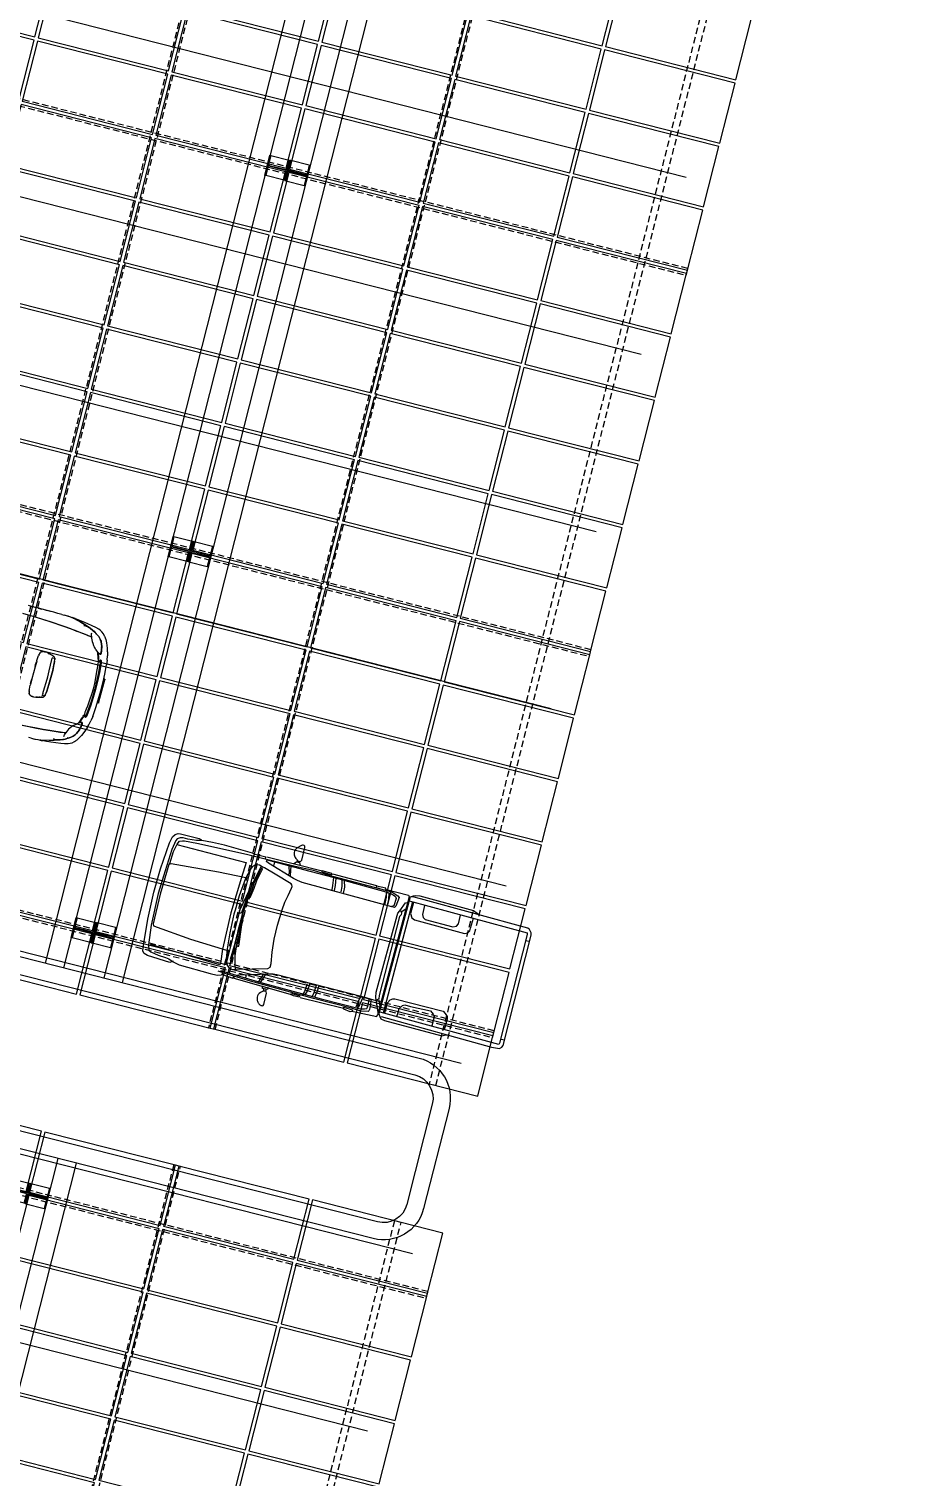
# Model space of a CAD drawing. Header units: inches. Extents: x 6322 to 85903, y -36042 to 7673.
# Drawn here: x 76336 to 76846, y 316 to 1155 of the extents above; entities that cross this region are included whole.
import ezdxf

# ---------------------------------------------------------------- set-up
doc = ezdxf.new("R2010")
doc.units = ezdxf.units.IN
doc.header["$LTSCALE"] = 10
doc.linetypes.add('Amconstr', pattern=[9999, 9999, 0])
doc.linetypes.add('HIDDEN2', pattern=[0.1875, 0.125, -0.0625])
for name, color, linetype in [('ADSK_ASSOC_ENTITY_BACKUPS', 7, 'Continuous'), ('afaq', 6, 'Continuous'), ('CAR1', 250, 'Continuous'), ('PARK LINE', 2, 'Continuous'), ('SHADE COL', 7, 'Continuous'), ('SHADE I SEC BEAM', 11, 'HIDDEN2'), ('SOLAR PANEL', 10, 'Continuous'), ('WALL', 4, 'Continuous')]:
    doc.layers.add(name, color=color, linetype=linetype)

# ---------------------------------------------------------------- blocks, each defined once
blk = doc.blocks.new('*U63')
at = {"layer": 'PARK LINE', "linetype": 'Amconstr', "lineweight": 25}
blk.add_line((218.07, -55.4), (-218.07, 55.4), dxfattribs=at)
blk = doc.blocks.new('*U64')
at = {"layer": 'PARK LINE', "color": 0, "linetype": 'ByBlock', "lineweight": -2}
for p in [(-156.59, -616.42), (-182.69, -719.16), (-208.79, -821.89), (-234.89, -924.63)]:
    blk.add_blockref('*U63', p, dxfattribs=at)
blk = doc.blocks.new('A$C66fa2cac')
at = {"layer": 'SHADE COL', "color": 1, "linetype": 'Amconstr', "lineweight": 25}
for p, q in [((-5.5, 6), (5.5, 6)), ((-0.25, 0.25), (0.25, -0.25)), ((0.25, 0.25), (-0.25, -0.25)), ((5.5, -6), (-5.5, -6))]:
    blk.add_line(p, q, dxfattribs=at)
at = {"layer": 'SHADE COL', "linetype": 'Amconstr', "lineweight": 25}
blk.add_lwpolyline([(-6, -6), (-6, 6), (-5.5, 6), (-5.5, 0.75, 0.414214), (-5, 0.25), (5, 0.25, 0.414214), (5.5, 0.75), (5.5, 6), (6, 6), (6, -6), (5.5, -6), (5.5, -0.75, 0.414214), (5, -0.25), (-5, -0.25, 0.414214), (-5.5, -0.75), (-5.5, -6), (-6, -6)], format="xyb", dxfattribs=at)
blk = doc.blocks.new('A$Cea46d825')
at = {"layer": 'SHADE COL', "linetype": 'Amconstr', "lineweight": 25, "rotation": 90.0000000005737}
blk.add_blockref('A$C66fa2cac', (-6, 18), dxfattribs=at)
at = {"layer": 'SHADE COL', "linetype": 'Amconstr', "lineweight": 25, "xscale": -1, "rotation": 89.99999999931063}
blk.add_blockref('A$C66fa2cac', (-6, 6), dxfattribs=at)
blk = doc.blocks.new('*U65')
at = {"layer": 'SHADE COL', "linetype": 'Amconstr', "lineweight": 25, "rotation": 255.7461911174031}
blk.add_blockref('A$Cea46d825', (-13.11, -2.86), dxfattribs=at)
blk = doc.blocks.new('*U66')
at = {"layer": 'SHADE COL', "color": 0, "linetype": 'ByBlock', "lineweight": -2}
blk.add_blockref('*U65', (-224.55, -883.92), dxfattribs=at)
blk = doc.blocks.new('*U164')
at = {"layer": 'SOLAR PANEL'}
blk.add_lwpolyline([(-39, 18), (-39, -18), (39, -18), (39, 18)], close=True, dxfattribs=at)
blk = doc.blocks.new('*U163')
at = {"layer": 'SOLAR PANEL', "color": 0, "linetype": 'ByBlock', "lineweight": -2}
for p in [(160, 950), (240, 950), (320, 950), (400, 950), (240, 912), (320, 912), (400, 912), (240, 874), (320, 874), (400, 874), (240, 836), (320, 836), (400, 836), (240, 798), (320, 798), (400, 798), (240, 760)]:
    blk.add_blockref('*U164', p, dxfattribs=at)
blk = doc.blocks.new('*U61')
at = {"layer": 'SOLAR PANEL', "xscale": -1, "rotation": 165.7461911174656}
blk.add_blockref('*U163', (-184.49, 86.07), dxfattribs=at)
blk = doc.blocks.new('*U62')
at = {"layer": 'ADSK_ASSOC_ENTITY_BACKUPS', "linetype": 'Amconstr', "lineweight": 25}
blk.add_blockref('*U61', (0, 0), dxfattribs=at)
at = {"layer": 'SOLAR PANEL', "color": 0, "linetype": 'ByBlock', "lineweight": -2}
blk.add_blockref('*U61', (0, 0), dxfattribs=at)
blk = doc.blocks.new('*U114')
at = {"layer": 'SHADE I SEC BEAM', "ltscale": 3}
blk.add_lwpolyline([(-232.13, 56.91), (-231.15, 60.78), (232.13, -56.91), (231.15, -60.78)], close=True, dxfattribs=at)
blk = doc.blocks.new('*U115')
at = {"layer": 'SHADE I SEC BEAM', "color": 0, "linetype": 'ByBlock', "lineweight": -2}
for p in [(-168.41, -662.94), (-224.55, -883.92)]:
    blk.add_blockref('*U114', p, dxfattribs=at)
blk = doc.blocks.new('*U116')
at = {"layer": 'PARK LINE', "linetype": 'Amconstr', "lineweight": 25}
blk.add_line((218.07, -55.4), (-218.07, 55.4), dxfattribs=at)
blk = doc.blocks.new('*U73')
at = {"layer": 'PARK LINE', "color": 0, "linetype": 'ByBlock', "lineweight": -2}
for p in [(0, 0), (-26.1, -102.74), (-52.2, -205.47), (-78.3, -308.21), (-104.4, -410.95), (-130.5, -513.68), (-156.59, -616.42)]:
    blk.add_blockref('*U116', p, dxfattribs=at)
blk = doc.blocks.new('*U119')
at = {"layer": 'SHADE COL', "linetype": 'Amconstr', "lineweight": 25, "rotation": 255.7461911174031}
blk.add_blockref('A$Cea46d825', (-13.11, -2.86), dxfattribs=at)
blk = doc.blocks.new('*U118')
at = {"layer": 'SHADE COL', "color": 0, "linetype": 'ByBlock', "lineweight": -2}
for p in [(0, 0), (-56.14, -220.98), (-112.28, -441.96)]:
    blk.add_blockref('*U119', p, dxfattribs=at)
blk = doc.blocks.new('*U167')
at = {"layer": 'SOLAR PANEL'}
blk.add_lwpolyline([(-39, 18), (-39, -18), (39, -18), (39, 18)], close=True, dxfattribs=at)
blk = doc.blocks.new('*U170')
at = {"layer": 'SOLAR PANEL', "color": 0, "linetype": 'ByBlock', "lineweight": -2}
for p in [(320, 608), (400, 608), (160, 570), (240, 570), (320, 570), (400, 570), (0, 532), (80, 532), (160, 532), (240, 532), (320, 532), (400, 532), (0, 494), (80, 494), (160, 494), (240, 494), (320, 494), (400, 494), (80, 456), (160, 456), (240, 456), (320, 456), (400, 456), (80, 418), (160, 418), (240, 418), (320, 418), (400, 418), (80, 380), (160, 380), (240, 380), (320, 380), (400, 380), (80, 342), (160, 342), (240, 342), (320, 342), (400, 342), (80, 304), (160, 304), (240, 304), (320, 304), (400, 304), (80, 266), (160, 266), (240, 266), (320, 266), (400, 266), (80, 228), (160, 228), (240, 228), (320, 228), (400, 228), (80, 190), (160, 190), (240, 190), (320, 190), (400, 190), (160, 152), (240, 152), (320, 152), (400, 152), (160, 114), (240, 114), (320, 114), (400, 114), (160, 76), (240, 76), (320, 76), (400, 76), (160, 38), (240, 38), (320, 38), (400, 38), (160, 0), (240, 0), (320, 0), (400, 0)]:
    blk.add_blockref('*U167', p, dxfattribs=at)
blk = doc.blocks.new('*U112')
at = {"layer": 'SOLAR PANEL', "xscale": -1, "rotation": 165.7461911174656}
blk.add_blockref('*U170', (-184.49, 86.07), dxfattribs=at)
blk = doc.blocks.new('*U117')
at = {"layer": 'ADSK_ASSOC_ENTITY_BACKUPS', "linetype": 'Amconstr', "lineweight": 25}
blk.add_blockref('*U112', (0, 0), dxfattribs=at)
at = {"layer": 'SOLAR PANEL', "color": 0, "linetype": 'ByBlock', "lineweight": -2}
blk.add_blockref('*U112', (0, 0), dxfattribs=at)
blk = doc.blocks.new('*U110')
at = {"layer": 'SHADE I SEC BEAM', "ltscale": 3}
blk.add_lwpolyline([(-232.13, 56.91), (-231.15, 60.78), (232.13, -56.91), (231.15, -60.78)], close=True, dxfattribs=at)
blk = doc.blocks.new('*U111')
at = {"layer": 'SHADE I SEC BEAM', "color": 0, "linetype": 'ByBlock', "lineweight": -2}
for p in [(0, 0), (-56.14, -220.98), (-112.28, -441.96), (-168.41, -662.94)]:
    blk.add_blockref('*U110', p, dxfattribs=at)
blk = doc.blocks.new('*U150')
at = {"layer": 'SHADE I SEC BEAM', "ltscale": 3}
blk.add_lwpolyline([(-119.45, -478.32), (-123.32, -477.33), (119.45, 478.32), (123.32, 477.33)], close=True, dxfattribs=at)
blk = doc.blocks.new('*U151')
at = {"layer": 'WALL', "color": 0, "linetype": 'ByBlock', "lineweight": -2}
blk.add_blockref('*U150', (127.94, -32.5), dxfattribs=at)
blk = doc.blocks.new('*U123')
at = {"layer": 'SHADE I SEC BEAM', "ltscale": 3}
blk.add_lwpolyline([(-119.45, -478.32), (-123.32, -477.33), (119.45, 478.32), (123.32, 477.33)], close=True, dxfattribs=at)
blk = doc.blocks.new('*U124')
at = {"layer": 'WALL', "color": 0, "linetype": 'ByBlock', "lineweight": -2}
for p in [(0, 0), (127.94, -32.5)]:
    blk.add_blockref('*U123', p, dxfattribs=at)
blk = doc.blocks.new('*U125')
at = {"layer": 'SHADE I SEC BEAM', "ltscale": 3}
blk.add_lwpolyline([(-119.45, -478.32), (-123.32, -477.33), (119.45, 478.32), (123.32, 477.33)], close=True, dxfattribs=at)
blk = doc.blocks.new('*U126')
at = {"layer": 'WALL', "color": 0, "linetype": 'ByBlock', "lineweight": -2}
for p in [(0, 0), (127.94, -32.5)]:
    blk.add_blockref('*U125', p, dxfattribs=at)
blk = doc.blocks.new('A$C5ad7fdc3')
at = {"layer": 'CAR1'}
for points in [[(76.27, 85.85), (76.4, 86.5), (77.77, 86.44), (78.27, 86.74), (78.58, 87.57), (78.53, 95.14), (78.2, 95.87), (77.74, 96.11), (77.25, 96.23), (76.79, 96.08), (76.37, 95.78), (74.21, 93.79), (73.39, 92.43), (73.31, 91.94), (73.23, 91.49), (73.25, 90.72), (73.32, 90.11), (73.5, 89.5), (73.8, 88.93), (74.44, 88.08), (75.04, 87.54), (75.45, 87.23), (75.76, 86.92), (76.21, 86.58), (76.55, 86.46), (77.69, 86.25), (77.61, 85.8)], [(20.64, 12.43), (18.98, 11.25), (5.45, 11.87), (3.38, 12.66), (2.29, 13.78), (1.99, 15.76), (0.56, 32.38), (0, 48.43), (0.4, 62.37), (1.66, 78.37), (2.65, 82.13), (3.83, 83.89), (5.2, 84.81), (6.67, 84.9), (17.78, 85.06), (19.24, 84.63)], [(57.96, 83.21), (57.97, 84.03), (51.63, 83.98), (49.84, 84.41), (33.04, 84.91), (25.87, 84.6), (19.53, 84.27), (17.73, 83.88), (16.63, 83.62), (11.52, 83), (8.63, 83.17), (7.11, 82.64), (5.58, 81.7), (4.88, 80.61), (3.97, 74.97), (3.07, 58.74), (2.65, 48.28), (3.23, 29.41), (4.46, 18.11), (5.52, 15.2), (6.89, 14.5), (11.43, 13.61), (15.83, 13.41), (17.89, 12.97), (20.91, 11.97), (24.62, 11.23), (43.35, 10.68), (47.49, 10.9), (49.7, 11.56), (50.4, 11.96), (56.59, 11.33), (56.88, 12.57), (57.14, 11.46), (91.16, 10.6), (91.99, 11.14), (96.81, 10.93), (96.67, 10.25), (93.22, 10.16), (91.3, 10.46)], [(58.39, 84.38), (91.42, 84.48), (91.28, 84.34), (91.54, 83.8), (97.47, 83.45), (97.34, 84.26), (91.42, 84.48)], [(74.66, 84.5), (75.89, 85.86), (77.57, 85.83), (78.42, 84.3)], [(97.75, 84.26), (124.16, 83.91), (124.28, 82.83), (130.35, 82.48), (129.82, 83.7), (124.3, 83.63)], [(144.83, 82.46), (146.43, 83.44), (147.73, 84), (150.04, 84.26), (182.17, 83.69), (184.6, 82.79), (186.04, 82.05)], [(4.83, 66.7), (5.2, 73.99), (6.23, 78.66), (7.08, 80.71), (8.74, 81.38), (9.85, 81.64), (17.16, 82.1), (46.65, 82.94), (58.64, 83.06), (74.9, 83.26), (86.34, 83.52), (93.36, 83.15), (98.32, 82.67)], [(6.09, 78.39), (47.42, 78.25), (47.69, 78.25), (47.16, 69.17), (46.19, 47.84), (46.73, 26.08), (47.58, 17.81), (47.43, 16.99), (5.57, 18.51)], [(57.68, 77.23), (57.03, 77.06), (56.51, 77.42), (56.33, 77.13), (54.09, 67.43), (53.88, 64.44), (53.79, 58.35), (54.44, 58.22), (54.68, 59.1), (55.15, 67.88), (56.53, 74.67), (57.03, 76.77)], [(57.68, 77.11), (56.05, 69.34), (55.58, 64.77), (54.74, 58.86)], [(56.76, 78.24), (56.51, 77.42)], [(98.07, 82.93), (133.66, 82.46), (137.68, 81.26), (138.67, 80.38), (138.03, 75.06), (137.3, 74.21), (135.86, 74.23), (81.97, 75.09), (79.09, 75.41), (76.51, 76.02), (60.29, 81.13), (59, 81.73), (59.16, 82.73), (84.66, 82.39), (98.35, 82.36), (130.33, 81.64), (132.78, 81.61), (134.79, 81.01), (136.51, 80.41), (137.08, 79.39), (136.87, 74.93), (135.57, 74.37)], [(63.48, 82.24), (63.45, 80.23)], [(72.13, 82.42), (73.37, 78.37), (73.06, 77.08)], [(73.28, 82.54), (74.22, 77.49), (74.64, 76.48)], [(98.78, 82.35), (99.44, 77.73), (99.7, 75.14)], [(100.23, 82.33), (100.89, 78), (101.14, 75.12)], [(103.83, 82.57), (104.78, 78.38), (105.03, 75.35)], [(105.41, 81.97), (106.51, 78.36), (106.61, 74.76)], [(130.35, 83.15), (143.56, 83.11), (144.09, 82.29), (143.16, 12.07)], [(130.48, 81.64), (131.16, 78.75), (131.39, 74.28)], [(132.06, 81.48), (132.88, 77.72), (132.99, 75.13)], [(142.89, 10.41), (143.53, 11.64), (143.17, 12.88), (140.29, 19.6), (139.81, 20.85), (139.23, 23.95), (140.09, 70.03), (140.11, 71.39), (140.87, 73.11), (142.92, 78.28), (143.92, 78.76)], [(144.78, 82.31), (143.85, 12.2), (144.7, 10.75), (145.69, 9.59), (147.99, 9.27), (182.28, 8.81), (183.73, 9.51), (185.33, 10.21)], [(144.65, 80.01), (215.53, 78.78), (215.81, 77.91), (215.81, 12.83), (215.66, 12.11), (144.34, 13.2)], [(145.56, 11.03), (211.88, 9.57), (216.49, 9.8), (217.66, 10.93), (218.25, 12.08), (218.12, 78.17), (217.85, 79.47), (216.43, 81.07), (215.28, 81.52), (150.74, 82.67), (146.27, 82.73), (144.97, 82.31)], [(146.67, 79.84), (146.07, 13.04)], [(147.38, 79.69), (147.3, 73.07), (148.71, 70.74), (150.43, 70.14), (180.54, 69.46), (182.28, 70.44), (183.02, 71.73), (183.04, 73.31), (183.26, 79.36)], [(154.01, 79.6), (154.23, 74.13), (154.93, 72.68), (156.36, 71.79), (172.93, 71.57), (174.96, 72.55), (175.7, 74.13), (175.62, 79.17)], [(49.64, 69.55), (33.52, 68.94), (5.66, 66.83), (4.55, 66.15), (3.76, 48.13), (4.21, 30.5), (4.61, 29.4), (27.31, 27.17), (49.07, 26.19)], [(141.2, 73.29), (142.2, 72.13), (142.18, 70.97), (141.45, 69.83), (141.39, 22.6), (141.66, 20.58), (140.63, 19.44)], [(144.4, 75.41), (141.91, 72.42)], [(215.91, 74.31), (217.63, 74.29)], [(54.17, 64.32), (53.52, 63.98), (50.69, 49.83), (50.92, 49.24), (51.32, 49.06), (51.97, 49.23), (52.33, 49.58), (53.35, 60), (54.04, 63.33)], [(53.68, 58.82), (52.9, 48.28)], [(53.77, 48.13), (53.24, 47.87), (52.91, 48.28), (52.65, 38.69), (52.88, 36.42)], [(53.49, 32.09), (54.2, 30.21), (55.06, 29.8), (55.4, 30.26), (54.17, 42.6), (53.84, 48.2), (53.22, 46.87), (53.82, 36.48), (54.28, 31.34)], [(53.22, 36.88), (52.75, 36.36), (52.73, 29.63), (52.42, 21.51), (52.74, 20.91), (53.34, 20.9), (53.55, 21.43), (53.32, 29.03), (52.86, 29.3), (53.28, 36.08)], [(53.94, 30.75), (54.59, 24.21), (55.66, 19.6), (56.69, 16.66)], [(137.43, 19.17), (137.97, 13.23), (137.71, 12.36), (137.46, 12), (133.36, 11.18), (127.67, 11.51), (104.89, 11.44), (88.79, 11.65), (67, 12.19), (52.9, 12.87), (47.33, 13.19)], [(48.58, 13.92), (72.96, 12.98), (109.23, 12.37), (132.88, 12.3), (135.12, 12.89), (136.24, 13.37), (136.51, 14.61), (136.39, 19.39)], [(58.97, 13.14), (59.35, 14), (66.68, 16.13), (76.26, 18.97), (78.74, 19.56), (80.85, 19.78), (131.25, 19.6), (140.16, 19.23)], [(73.31, 18.1), (71.49, 12.79)], [(74.55, 18.5), (72.56, 12.84)], [(99.16, 18.82), (98.73, 14.12), (98.21, 12.02)], [(100.66, 19.41), (100.22, 14.72), (99.7, 12.62)], [(103.84, 12.23), (104.43, 15.01), (104.53, 18.04), (104.68, 19.46)], [(106.04, 19.32), (105.8, 15.55), (105.52, 13.2), (105.32, 12.21)], [(130.87, 19.51), (129.92, 12.59)], [(132.48, 19.49), (131.28, 12.57)], [(141.79, 20.01), (142.91, 17.11)], [(146.94, 13.6), (147.16, 19.5), (148.2, 21.65), (149.51, 22.64), (150.66, 22.91), (179.48, 22.82), (181.06, 21.79), (182.48, 20.47), (183.03, 18.88), (182.81, 12.55)], [(154.28, 12.93), (154.49, 18.11), (155.82, 20.25), (157.12, 20.95), (160.58, 20.76), (172.4, 21.18), (174.4, 19.72), (175.39, 18.41), (175.32, 12.94)], [(63.62, 15.24), (63.64, 13.34)], [(75.65, 9.75), (75.6, 8.47), (74.26, 7.34), (73.59, 6.55), (73.19, 5.7), (73.01, 4.92), (73, 4.19), (73.13, 3.6), (73.38, 2.91), (73.57, 2.38), (73.86, 1.91), (74.19, 1.42), (74.41, 1.18), (74.71, 0.98), (74.93, 0.71), (75.23, 0.51), (75.65, 0.24), (75.98, 0.17), (76.34, 0.04), (76.7, 0), (77.29, 0.03), (77.59, 0.28), (77.83, 0.97), (77.82, 7.68), (77.37, 8.38), (77.08, 8.61), (76.75, 8.72), (75.86, 8.56), (76.99, 8.98), (77.1, 10.09)], [(77.94, 11.1), (77.69, 9.89), (74.89, 9.79), (74.38, 11.18)], [(97.28, 10.09), (123.07, 10.32)], [(122.78, 10.18), (123.23, 10.89), (128.27, 10.68), (128.83, 9.81), (127.38, 9.25), (123.5, 9.74), (123.22, 10.6)], [(129.27, 9.95), (142.96, 10.34)], [(216.13, 15.42), (218.15, 15.54)]]:
    blk.add_lwpolyline(points, dxfattribs=at)
blk.add_lwpolyline([(55.52, 78.6), (53.27, 78.26), (51.75, 76.97), (50.98, 75.11), (49.59, 69.14), (48.51, 58.49), (48.21, 49.89), (47.99, 47.46), (48.59, 36.41), (49.22, 27.05), (50.26, 21.05), (51.71, 17.85), (53.19, 16.52), (55.25, 16.12), (57.32, 16.84), (74.98, 21.84), (76.12, 22.95), (76.15, 25.01), (75.11, 31.57), (74.28, 39.25), (74.2, 47.48), (74.7, 56.83), (74.95, 61.51), (75.94, 65.79), (76.75, 70.27), (76.95, 71.39), (76.59, 72.15), (76.03, 72.72), (65.59, 75.85), (58.69, 77.81), (57.19, 78.02)], close=True, dxfattribs=at)
blk = doc.blocks.new('A$C6e495745')
at = {"layer": 'CAR1'}
for p, q in [((9.71, 75.6), (8.8, 75.09)), ((10.92, 76.06), (9.71, 75.6)), ((12.86, 76.56), (10.92, 76.06)), ((15.07, 76.99), (12.86, 76.56)), ((17.94, 77.41), (15.07, 76.99)), ((15.93, 75.31), (19.11, 76.41)), ((19.11, 76.41), (15.93, 75.31)), ((18.17, 75.68), (17.24, 75.53)), ((20.77, 77.75), (17.94, 77.41)), ((18.99, 75.77), (18.17, 75.68)), ((19.57, 75.77), (18.99, 75.77)), ((19.11, 76.41), (21.99, 77.25)), ((21.99, 77.25), (19.11, 76.41)), ((19.72, 75.68), (19.57, 75.77)), ((19.74, 75.58), (19.72, 75.68)), ((24.58, 78.19), (20.77, 77.75)), ((21.99, 77.25), (26.64, 78.37)), ((24.3, 78.16), (25.74, 78.35)), ((25.52, 78.28), (25.14, 78.23)), ((25.52, 78.28), (25.6, 78.29)), ((25.6, 78.29), (26.94, 78.43)), ((26.34, 78.41), (25.74, 78.35)), ((26.94, 78.43), (26.34, 78.41)), ((26.64, 78.37), (26.75, 78.39)), ((26.75, 78.39), (26.64, 78.37)), ((26.75, 78.39), (26.84, 78.4)), ((26.84, 78.4), (26.75, 78.39)), ((26.84, 78.4), (26.92, 78.41)), ((26.92, 78.41), (26.84, 78.4)), ((26.96, 78.42), (26.87, 78.4)), ((27.57, 78.47), (26.94, 78.43)), ((28.49, 78.54), (26.96, 78.42)), ((30.04, 78.64), (28.49, 78.54)), ((30.04, 78.64), (30.13, 78.64)), ((32.33, 78.68), (30.13, 78.64)), ((32.33, 78.68), (33.75, 78.67)), ((3.35, 66.7), (4.55, 69.63)), ((4.55, 69.63), (5.51, 71.36)), ((5.51, 71.36), (6.59, 72.91)), ((6.59, 66.8), (7.13, 68.13)), ((7.13, 68.13), (6.59, 66.8)), ((7.59, 74.06), (6.61, 72.93)), ((7.13, 68.13), (7.67, 69.2)), ((7.67, 69.2), (7.13, 68.13)), ((8.8, 75.09), (7.59, 74.06)), ((7.67, 69.2), (7.85, 69.6)), ((7.85, 69.6), (7.67, 69.2)), ((7.85, 69.6), (8.25, 70.16)), ((8.25, 70.16), (7.85, 69.6)), ((8.25, 70.16), (8.67, 70.71)), ((8.67, 70.71), (8.25, 70.16)), ((8.67, 70.71), (9.16, 71.26)), ((9.16, 71.26), (8.67, 70.71)), ((9.16, 71.26), (9.77, 71.85)), ((9.77, 71.85), (9.16, 71.26)), ((9.77, 71.85), (10.64, 72.46)), ((10.64, 72.46), (9.77, 71.85)), ((10.64, 72.46), (11.67, 73.07)), ((11.67, 73.07), (10.64, 72.46)), ((11.36, 66.14), (12.2, 67.25)), ((11.72, 72.99), (11.49, 72.87)), ((11.89, 73.21), (11.78, 73.13)), ((11.78, 73.02), (12.12, 73.13)), ((11.84, 73.21), (12.18, 73.45)), ((12.3, 73.49), (11.89, 73.21)), ((12.18, 73.45), (12.68, 73.79)), ((12.18, 67.06), (12.82, 68.11)), ((12.2, 67.25), (12.73, 68.11)), ((12.77, 73.81), (12.3, 73.49)), ((12.68, 73.79), (13.21, 74.13)), ((13.21, 74.13), (12.68, 73.79)), ((12.73, 68.11), (13.17, 68.99)), ((12.82, 68.11), (13.2, 68.87)), ((13.17, 68.99), (13.53, 69.83)), ((13.21, 74.13), (14, 74.49)), ((14, 74.49), (13.21, 74.13)), ((13.53, 69.83), (13.77, 70.58)), ((13.96, 71.24), (13.72, 70.58)), ((13.72, 70.58), (14.55, 70.68)), ((13.72, 70.57), (13.72, 70.58)), ((13.72, 70.58), (13.73, 70.58)), ((14.69, 70.61), (13.74, 70.5)), ((13.77, 70.58), (13.77, 70.59)), ((14.12, 71.78), (13.96, 71.24)), ((14, 74.49), (15.93, 75.31)), ((15.93, 75.31), (14, 74.49)), ((14.09, 74.13), (14.14, 74.26)), ((14.26, 72.3), (14.12, 71.78)), ((14.17, 74.32), (14.14, 74.26)), ((14.32, 74.41), (14.17, 74.32)), ((14.27, 72.88), (14.26, 72.3)), ((14.53, 74.53), (14.32, 74.41)), ((16.13, 75.17), (14.53, 74.53)), ((14.55, 70.68), (16.81, 70.98)), ((15.87, 70.76), (14.69, 70.61)), ((17.19, 70.92), (15.87, 70.76)), ((16.51, 75.31), (16.13, 75.17)), ((16.76, 75.39), (16.51, 75.31)), ((16.98, 75.46), (16.76, 75.39)), ((16.81, 70.98), (19.49, 71.3)), ((17.24, 75.53), (16.98, 75.46)), ((19.43, 71.18), (17.19, 70.92)), ((22.96, 71.55), (19.43, 71.18)), ((19.49, 71.3), (23.02, 71.67)), ((26.83, 71.92), (22.96, 71.55)), ((23.02, 71.67), (23.02, 71.67)), ((23.03, 71.67), (26.89, 72.04)), ((23.03, 71.67), (23.03, 71.67)), ((30.9, 72.26), (26.83, 71.92)), ((26.89, 72.04), (30.95, 72.39)), ((39.15, 72.8), (30.9, 72.26)), ((30.95, 72.39), (39.24, 72.92)), ((1.19, 57.26), (1.64, 59.96)), ((2.07, 62.49), (1.64, 59.96)), ((2.63, 64.37), (2.07, 62.49)), ((2.63, 64.37), (2.66, 64.45)), ((2.66, 64.45), (2.85, 65.07)), ((2.85, 65.07), (3.01, 65.57)), ((3.01, 65.57), (3.35, 66.7)), ((4.87, 58.58), (4.94, 58.8)), ((4.94, 58.8), (4.87, 58.58)), ((4.94, 58.8), (5.05, 58.95)), ((5.05, 58.95), (4.94, 58.8)), ((5.05, 58.95), (5.11, 58.97)), ((5.11, 58.97), (5.05, 58.95)), ((5.11, 58.97), (5.3, 58.83)), ((5.3, 58.83), (5.11, 58.97)), ((5.3, 58.83), (5.46, 58.57)), ((5.46, 58.57), (5.3, 58.83)), ((5.96, 63.12), (6.02, 63.83)), ((6.02, 63.83), (5.96, 63.12)), ((6, 62.8), (5.96, 63.12)), ((5.96, 63.12), (6, 62.8)), ((6.12, 62.41), (6, 62.8)), ((6, 62.8), (6.12, 62.41)), ((6.02, 63.83), (6.19, 64.68)), ((6.19, 64.68), (6.02, 63.83)), ((6.2, 62.29), (6.12, 62.41)), ((6.12, 62.41), (6.2, 62.29)), ((6.24, 64.51), (6.14, 63.46)), ((6.14, 63.46), (6.18, 63.06)), ((6.18, 63.06), (6.25, 62.85)), ((6.19, 64.68), (6.3, 65.24)), ((6.3, 65.24), (6.19, 64.68)), ((6.37, 62.21), (6.2, 62.29)), ((6.2, 62.29), (6.37, 62.21)), ((6.43, 65.3), (6.24, 64.51)), ((6.27, 62.8), (6.38, 62.63)), ((6.3, 65.24), (6.44, 66.23)), ((6.44, 66.23), (6.3, 65.24)), ((6.85, 62.24), (6.37, 62.21)), ((6.37, 62.21), (6.85, 62.24)), ((6.38, 62.63), (6.49, 62.57)), ((6.51, 65.66), (6.43, 65.3)), ((6.43, 58.67), (6.61, 59.27)), ((6.44, 66.23), (6.59, 66.8)), ((6.59, 66.8), (6.44, 66.23)), ((6.69, 59.29), (6.47, 58.58)), ((6.61, 59.27), (6.96, 60.35)), ((6.77, 66.63), (6.63, 66.15)), ((7.04, 60.35), (6.69, 59.29)), ((7.38, 62.51), (6.85, 62.24)), ((6.85, 62.24), (7.38, 62.51)), ((6.96, 60.35), (7.53, 62.03)), ((7.04, 62.51), (7.37, 62.62)), ((7.65, 62.05), (7.04, 60.35)), ((7.36, 62.56), (7.89, 62.9)), ((7.37, 62.62), (7.77, 62.85)), ((7.86, 62.82), (7.38, 62.51)), ((7.38, 62.51), (7.86, 62.82)), ((7.45, 62.66), (7.44, 62.66)), ((7.48, 62.67), (7.45, 62.66)), ((7.53, 62.03), (7.86, 62.82)), ((7.9, 62.89), (7.65, 62.05)), ((7.77, 62.85), (7.99, 62.99)), ((7.85, 62.8), (7.87, 62.8)), ((7.86, 62.82), (7.89, 62.9)), ((7.87, 62.85), (7.89, 62.86)), ((7.88, 62.86), (7.9, 62.87)), ((7.89, 62.9), (7.92, 62.91)), ((8.01, 63.01), (7.9, 62.89)), ((8.6, 63.47), (8.01, 63.01)), ((8.75, 63.57), (8.6, 63.47)), ((9.3, 64.02), (8.75, 63.57)), ((9.66, 64.36), (9.3, 64.02)), ((10.17, 64.82), (9.66, 64.36)), ((10.6, 65.24), (10.17, 64.82)), ((10.51, 65.15), (11.36, 66.14)), ((11.49, 66.16), (10.6, 65.24)), ((12.18, 67.06), (11.49, 66.16)), ((12.18, 67.06), (12.18, 67.06)), ((0.73, 51.79), (0.56, 47.23)), ((1.19, 57.26), (0.73, 51.79)), ((3.72, 46.64), (4, 51.79)), ((4, 51.79), (3.72, 46.64)), ((4, 51.79), (4.51, 57.27)), ((4.51, 57.27), (4, 51.79)), ((4.37, 51.76), (4.16, 48.27)), ((4.69, 55.5), (4.37, 51.76)), ((4.51, 57.27), (4.8, 58.37)), ((4.8, 58.37), (4.51, 57.27)), ((4.9, 57.26), (4.69, 55.5)), ((4.8, 58.37), (4.87, 58.58)), ((4.87, 58.58), (4.8, 58.37)), ((5, 58.09), (4.9, 57.26)), ((5.08, 58.52), (5, 58.09)), ((5.55, 52.03), (5.21, 48.4)), ((5.29, 58.67), (5.47, 58.52)), ((5.46, 58.57), (5.71, 58.18)), ((5.71, 58.18), (5.46, 58.57)), ((5.47, 58.52), (5.63, 58.25)), ((5.8, 54.01), (5.55, 52.03)), ((5.63, 58.25), (5.75, 58.07)), ((5.71, 58.18), (5.9, 57.67)), ((5.9, 57.67), (5.71, 58.18)), ((5.92, 55.04), (5.8, 54.01)), ((5.9, 57.67), (5.93, 57.56)), ((5.93, 57.56), (5.9, 57.67)), ((5.99, 55.86), (5.92, 55.04)), ((5.93, 57.56), (6.22, 58.11)), ((6, 57.56), (5.93, 57.56)), ((6.23, 57.96), (5.95, 57.47)), ((5.95, 57.47), (6.01, 57.26)), ((6.03, 56.36), (5.99, 55.86)), ((6, 57.56), (6, 57.55)), ((6.01, 57.26), (6.05, 56.83)), ((6.05, 56.83), (6.03, 56.36)), ((6.22, 58.11), (6.43, 58.67)), ((6.47, 58.58), (6.23, 57.96)), ((30.97, 52.44), (30.74, 50.11)), ((30.74, 50.12), (30.87, 51.45)), ((30.87, 51.45), (30.87, 51.46)), ((31.26, 53.2), (30.97, 52.44)), ((30.99, 52.5), (31.02, 52.76)), ((31.02, 52.76), (31.21, 53.21)), ((31.34, 53.45), (31.17, 53.23)), ((31.17, 53.23), (31.25, 53.19)), ((31.55, 53.67), (31.34, 53.45)), ((31.36, 53.48), (31.36, 53.47)), ((31.37, 53.48), (31.36, 53.48)), ((31.8, 53.85), (31.55, 53.67)), ((32.46, 52.95), (31.55, 53.07)), ((32.09, 54), (31.8, 53.85)), ((31.87, 53.89), (31.89, 53.91)), ((31.89, 53.91), (31.95, 53.93)), ((33.22, 54.39), (32.09, 54)), ((32.32, 54.08), (32.55, 54.18)), ((32.34, 53.08), (32.56, 52.85)), ((32.34, 53.08), (32.34, 53.08)), ((32.37, 53.3), (32.59, 52.78)), ((32.37, 53.22), (32.48, 53.03)), ((32.37, 53.22), (32.37, 53.22)), ((32.58, 51.99), (32.48, 48.59)), ((32.55, 54.18), (32.93, 54.29)), ((32.58, 51.99), (32.59, 52.79)), ((34.53, 54.74), (33.22, 54.39)), ((33.5, 54.47), (33.84, 54.57)), ((33.84, 54.57), (34.23, 54.66)), ((35.94, 55.02), (34.53, 54.74)), ((34.94, 54.82), (35.57, 54.96)), ((35.57, 54.96), (35.86, 55)), ((37.35, 55.22), (35.94, 55.02)), ((37.35, 55.22), (37.5, 55.24)), ((38.02, 55.23), (37.35, 55.22)), ((37.5, 55.24), (37.85, 55.23)), ((38.65, 55.13), (38.02, 55.23)), ((38.09, 55.22), (38.25, 55.21)), ((38.25, 55.21), (38.49, 55.15)), ((39.21, 54.94), (38.65, 55.13)), ((38.79, 55.08), (38.84, 55.07)), ((38.84, 55.07), (39.2, 54.94)), ((39.2, 54.94), (39.52, 54.78)), ((39.68, 54.69), (39.21, 54.94)), ((39.52, 54.78), (39.56, 54.76)), ((39.85, 54.56), (39.68, 54.69)), ((39.72, 54.66), (39.77, 54.64)), ((39.77, 54.64), (39.79, 54.61)), ((39.97, 54.41), (39.85, 54.56)), ((40.05, 54.25), (39.97, 54.41)), ((40.01, 54.33), (40.05, 54.27)), ((40.05, 54.27), (40.29, 53.77)), ((40.15, 54.07), (40.05, 54.25)), ((40.4, 53.45), (40.15, 54.07)), ((40.29, 53.77), (40.34, 53.61)), ((40.57, 52.88), (40.4, 53.45)), ((40.66, 52.24), (40.57, 52.88)), ((40.58, 52.81), (40.6, 52.75)), ((40.6, 52.75), (40.62, 52.52)), ((40.67, 52.03), (40.72, 51.62)), ((40.72, 51.62), (40.85, 49.18)), ((0, 48.81), (0, 48.93)), ((0, 48.93), (0.44, 48.92)), ((0, 48.62), (0, 48.81)), ((0, 48.38), (0, 48.62)), ((0, 35.14), (0, 48.38)), ((0.44, 48.92), (0.44, 48.8)), ((0.44, 48.8), (0.44, 48.92)), ((0.44, 48.8), (0.44, 48.6)), ((0.44, 48.61), (0.44, 48.8)), ((0.44, 48.39), (0.44, 48.61)), ((0.44, 48.6), (0.44, 48.38)), ((0.44, 35.14), (0.44, 48.39)), ((0.44, 48.38), (0.44, 35.14)), ((0.56, 47.23), (0.5, 41.76)), ((3.62, 41.76), (3.72, 46.64)), ((3.72, 46.64), (3.62, 41.76)), ((4.03, 44.87), (3.99, 41.76)), ((4.16, 48.27), (4.03, 44.87)), ((4.99, 44.91), (4.91, 41.76)), ((5.21, 48.4), (4.99, 44.91)), ((30.5, 45.97), (30.43, 41.76)), ((30.43, 41.76), (30.49, 45.97)), ((30.49, 45.97), (30.64, 48.6)), ((30.74, 50.11), (30.5, 45.97)), ((30.64, 48.6), (30.74, 50.12)), ((32.34, 45.28), (32.26, 41.76)), ((32.48, 48.59), (32.34, 45.28)), ((40.85, 49.18), (40.86, 48.96)), ((40.94, 45.3), (40.87, 48.75)), ((40.88, 48.26), (40.93, 46.71)), ((40.93, 46.71), (40.93, 45.62)), ((40.94, 41.76), (40.94, 45.3)), ((0, 34.93), (0, 35.14)), ((0, 34.74), (0, 34.93)), ((0, 34.6), (0, 34.74)), ((0, 34.6), (0.44, 34.6)), ((0, 34.6), (0.44, 34.6)), ((0.44, 34.93), (0.44, 35.14)), ((0.44, 35.14), (0.44, 34.91)), ((0.44, 34.73), (0.44, 34.93)), ((0.44, 34.91), (0.44, 34.72)), ((0.44, 34.6), (0.44, 34.73)), ((0.44, 34.72), (0.44, 34.6)), ((0.44, 34.6), (0.44, 34.6)), ((0.5, 41.76), (0.56, 36.29)), ((0.56, 36.29), (0.73, 31.73)), ((3.72, 36.88), (3.62, 41.76)), ((3.62, 41.76), (3.72, 36.88)), ((4, 31.73), (3.72, 36.88)), ((3.72, 36.88), (4, 31.73)), ((3.99, 41.76), (4.03, 38.65)), ((4.03, 38.65), (4.16, 35.25)), ((4.16, 35.25), (4.37, 31.76)), ((4.91, 41.76), (4.99, 38.61)), ((4.99, 38.61), (5.21, 35.11)), ((5.21, 35.11), (5.55, 31.49)), ((30.43, 41.76), (30.5, 37.55)), ((30.49, 37.55), (30.43, 41.76)), ((30.64, 34.92), (30.49, 37.55)), ((30.5, 37.55), (30.74, 33.36)), ((30.74, 33.4), (30.64, 34.92)), ((32.26, 41.76), (32.34, 38.24)), ((32.34, 38.24), (32.48, 34.93)), ((32.48, 34.93), (32.58, 31.53)), ((40.85, 34.34), (40.72, 31.9)), ((40.86, 34.55), (40.85, 34.34)), ((40.87, 34.77), (40.94, 38.22)), ((40.93, 36.81), (40.88, 35.25)), ((40.93, 37.89), (40.93, 36.81)), ((40.94, 38.22), (40.94, 41.76)), ((0.73, 31.73), (1.19, 26.26)), ((1.64, 23.56), (1.19, 26.26)), ((4.51, 26.25), (4, 31.73)), ((4, 31.73), (4.51, 26.25)), ((4.37, 31.76), (4.69, 28.02)), ((4.8, 25.15), (4.51, 26.25)), ((4.51, 26.25), (4.8, 25.15)), ((4.69, 28.02), (4.9, 26.25)), ((4.9, 26.25), (5, 25.43)), ((5, 25.43), (5.08, 24.99)), ((5.71, 25.34), (5.46, 24.95)), ((5.46, 24.95), (5.71, 25.34)), ((5.63, 25.26), (5.47, 25)), ((5.55, 31.49), (5.8, 29.51)), ((5.75, 25.45), (5.63, 25.26)), ((5.9, 25.85), (5.71, 25.34)), ((5.71, 25.34), (5.9, 25.85)), ((5.8, 29.51), (5.92, 28.48)), ((5.93, 25.96), (5.9, 25.85)), ((5.9, 25.85), (5.93, 25.96)), ((5.92, 28.48), (5.99, 27.66)), ((6.22, 25.41), (5.93, 25.96)), ((5.93, 25.96), (6, 25.96)), ((6.01, 26.26), (5.95, 26.04)), ((5.95, 26.04), (6.23, 25.56)), ((5.99, 27.66), (6.03, 27.16)), ((6, 25.97), (6, 25.96)), ((6.05, 26.69), (6.01, 26.26)), ((6.03, 27.16), (6.05, 26.69)), ((6.43, 24.85), (6.22, 25.41)), ((6.23, 25.56), (6.47, 24.94)), ((30.87, 32.08), (30.74, 33.4)), ((30.74, 33.36), (30.97, 31.08)), ((30.97, 31.08), (31.26, 30.31)), ((31.02, 30.76), (30.99, 31.01)), ((31.21, 30.31), (31.02, 30.76)), ((31.25, 30.33), (31.17, 30.29)), ((31.17, 30.29), (31.34, 30.06)), ((31.34, 30.06), (31.55, 29.85)), ((31.36, 30.04), (31.36, 30.03)), ((31.36, 30.03), (31.37, 30.03)), ((32.44, 30.55), (31.51, 30.44)), ((31.55, 29.85), (31.8, 29.67)), ((31.8, 29.67), (32.09, 29.52)), ((31.89, 29.61), (31.87, 29.63)), ((31.95, 29.59), (31.89, 29.61)), ((32.09, 29.52), (33.22, 29.13)), ((32.55, 29.34), (32.32, 29.44)), ((32.34, 30.43), (32.56, 30.67)), ((32.37, 30.3), (32.59, 30.74)), ((32.93, 29.23), (32.55, 29.34)), ((32.58, 31.53), (32.59, 30.74)), ((33.22, 29.13), (34.53, 28.78)), ((33.84, 28.95), (33.5, 29.05)), ((34.23, 28.86), (33.84, 28.95)), ((34.53, 28.78), (35.94, 28.5)), ((35.57, 28.56), (34.94, 28.7)), ((35.86, 28.52), (35.57, 28.56)), ((35.94, 28.5), (37.35, 28.3)), ((37.5, 28.28), (37.35, 28.3)), ((37.87, 28.29), (37.5, 28.28)), ((38.25, 28.3), (38.08, 28.3)), ((38.51, 28.37), (38.25, 28.3)), ((38.65, 28.39), (39.21, 28.58)), ((38.84, 28.45), (38.79, 28.44)), ((39.2, 28.57), (38.84, 28.45)), ((39.52, 28.74), (39.2, 28.57)), ((39.21, 28.58), (39.68, 28.83)), ((39.58, 28.77), (39.52, 28.74)), ((39.68, 28.83), (39.85, 28.96)), ((39.85, 28.96), (40.05, 29.27)), ((40.05, 29.27), (40.15, 29.45)), ((40.15, 29.45), (40.4, 30.07)), ((40.4, 30.07), (40.57, 30.64)), ((40.57, 30.64), (40.66, 31.28)), ((40.62, 31), (40.6, 30.76)), ((40.72, 31.9), (40.66, 31.28)), ((1.64, 23.56), (2.07, 21.03)), ((2.65, 19.1), (2.07, 21.03)), ((2.66, 19.07), (2.63, 19.14)), ((2.85, 18.45), (2.66, 19.07)), ((3.01, 17.94), (2.85, 18.45)), ((3.35, 16.82), (3.01, 17.94)), ((4.55, 13.89), (3.35, 16.82)), ((4.87, 24.94), (4.8, 25.15)), ((4.8, 25.15), (4.87, 24.94)), ((4.94, 24.72), (4.87, 24.94)), ((4.87, 24.94), (4.94, 24.72)), ((5.05, 24.57), (4.94, 24.72)), ((4.94, 24.72), (5.05, 24.57)), ((5.11, 24.55), (5.05, 24.57)), ((5.05, 24.57), (5.11, 24.55)), ((5.3, 24.69), (5.11, 24.55)), ((5.11, 24.55), (5.3, 24.69)), ((5.47, 25), (5.29, 24.85)), ((5.46, 24.95), (5.3, 24.69)), ((5.3, 24.69), (5.46, 24.95)), ((6, 20.72), (5.96, 20.4)), ((5.96, 20.4), (6, 20.72)), ((5.96, 20.4), (6.02, 19.68)), ((6.02, 19.68), (5.96, 20.4)), ((6.12, 21.11), (6, 20.72)), ((6, 20.72), (6.12, 21.11)), ((6.02, 19.68), (6.19, 18.84)), ((6.19, 18.84), (6.02, 19.68)), ((6.2, 21.23), (6.12, 21.11)), ((6.12, 21.11), (6.2, 21.23)), ((6.18, 20.46), (6.14, 20.06)), ((6.14, 20.06), (6.24, 19.01)), ((6.25, 20.67), (6.18, 20.46)), ((6.19, 18.84), (6.3, 18.28)), ((6.3, 18.28), (6.19, 18.84)), ((6.37, 21.31), (6.2, 21.23)), ((6.2, 21.23), (6.37, 21.31)), ((6.24, 19.01), (6.43, 18.21)), ((6.38, 20.89), (6.27, 20.71)), ((6.3, 18.28), (6.44, 17.28)), ((6.44, 17.28), (6.3, 18.28)), ((6.85, 21.28), (6.37, 21.31)), ((6.37, 21.31), (6.85, 21.28)), ((6.5, 20.95), (6.38, 20.89)), ((6.61, 24.25), (6.43, 24.85)), ((6.43, 18.21), (6.51, 17.85)), ((6.44, 17.28), (6.59, 16.71)), ((6.59, 16.71), (6.44, 17.28)), ((6.47, 24.94), (6.69, 24.23)), ((6.96, 23.17), (6.61, 24.25)), ((6.63, 17.37), (6.77, 16.89)), ((6.69, 24.23), (7.04, 23.17)), ((7.38, 21.01), (6.85, 21.28)), ((6.85, 21.28), (7.38, 21.01)), ((7.53, 21.49), (6.96, 23.17)), ((7.04, 23.17), (7.65, 21.47)), ((7.37, 20.9), (7.04, 21.01)), ((7.77, 20.67), (7.37, 20.9)), ((7.86, 20.7), (7.38, 21.01)), ((7.38, 21.01), (7.86, 20.7)), ((7.86, 20.7), (7.53, 21.49)), ((7.65, 21.47), (7.9, 20.63)), ((7.99, 20.53), (7.77, 20.67)), ((7.89, 20.62), (7.86, 20.7)), ((7.92, 20.61), (7.89, 20.62)), ((7.9, 20.63), (8.01, 20.51)), ((8.01, 20.51), (8.6, 20.05)), ((8.6, 20.05), (8.75, 19.95)), ((8.75, 19.95), (9.3, 19.49)), ((9.3, 19.49), (9.66, 19.16)), ((9.66, 19.16), (10.17, 18.7)), ((10.17, 18.7), (10.6, 18.28)), ((11.36, 17.37), (10.5, 18.37)), ((12.2, 16.27), (11.36, 17.37)), ((5.51, 12.16), (4.55, 13.89)), ((6.59, 10.61), (5.51, 12.16)), ((6.59, 16.71), (7.13, 15.39)), ((7.13, 15.39), (6.59, 16.71)), ((6.7, 10.48), (6.59, 10.61)), ((6.59, 10.6), (7.59, 9.46)), ((7.13, 15.39), (7.67, 14.32)), ((7.67, 14.32), (7.13, 15.39)), ((7.59, 9.46), (8.8, 8.43)), ((7.67, 14.32), (7.85, 13.92)), ((7.85, 13.92), (7.67, 14.32)), ((7.85, 13.92), (8.25, 13.36)), ((8.25, 13.36), (7.85, 13.92)), ((8.25, 13.36), (8.67, 12.81)), ((8.67, 12.81), (8.25, 13.36)), ((8.67, 12.81), (9.16, 12.26)), ((9.16, 12.26), (8.67, 12.81)), ((8.8, 8.43), (9.71, 7.92)), ((9.16, 12.26), (9.77, 11.67)), ((9.77, 11.67), (9.16, 12.26)), ((9.77, 11.67), (10.64, 11.06)), ((10.64, 11.06), (9.77, 11.67)), ((10.64, 11.06), (11.67, 10.45)), ((11.67, 10.45), (10.64, 11.06)), ((11.71, 10.52), (11.39, 10.71)), ((11.48, 10.66), (11.72, 10.53)), ((11.67, 10.45), (11.71, 10.52)), ((11.73, 10.48), (11.67, 10.45)), ((11.67, 10.45), (11.84, 10.31)), ((11.84, 10.31), (11.67, 10.45)), ((11.72, 10.53), (11.85, 10.48)), ((11.78, 10.5), (11.73, 10.48)), ((11.78, 10.39), (11.73, 10.48)), ((12.11, 10.39), (11.78, 10.5)), ((11.78, 10.39), (11.89, 10.31)), ((11.84, 10.31), (12.18, 10.07)), ((12.18, 10.07), (11.84, 10.31)), ((12.77, 9.7), (11.89, 10.31)), ((11.89, 10.31), (12.3, 10.03)), ((12.18, 10.07), (12.68, 9.73)), ((12.68, 9.73), (12.18, 10.07)), ((12.73, 15.41), (12.2, 16.27)), ((12.3, 10.03), (12.77, 9.7)), ((12.68, 9.73), (13.21, 9.39)), ((13.21, 9.39), (12.68, 9.73)), ((13.17, 14.53), (12.73, 15.41)), ((14.03, 9.04), (12.77, 9.7)), ((12.77, 9.7), (13.3, 9.37)), ((13.53, 13.69), (13.17, 14.53)), ((13.21, 9.39), (14, 9.03)), ((14, 9.03), (13.21, 9.39)), ((13.3, 9.37), (14.03, 9.04)), ((13.77, 12.94), (13.53, 13.69)), ((13.72, 12.93), (13.72, 12.94)), ((14.55, 12.83), (13.72, 12.93)), ((13.72, 12.93), (13.96, 12.28)), ((13.73, 12.93), (13.72, 12.93)), ((13.77, 12.93), (13.77, 12.94)), ((13.83, 13.01), (14.69, 12.9)), ((13.83, 13.01), (13.83, 13.01)), ((13.86, 12.94), (13.84, 13.01)), ((13.87, 12.92), (13.86, 12.94)), ((13.89, 12.93), (13.86, 12.93)), ((13.96, 12.28), (14.12, 11.73)), ((13.97, 12.99), (13.99, 12.92)), ((14.04, 12.93), (13.98, 12.93)), ((14, 9.03), (15.93, 8.21)), ((15.93, 8.21), (14, 9.03)), ((14.03, 9.04), (16.03, 8.19)), ((14.04, 12.98), (14.04, 12.93)), ((14.14, 9.25), (14.1, 9.38)), ((14.12, 11.73), (14.26, 11.22)), ((14.14, 9.25), (14.17, 9.2)), ((14.17, 9.2), (14.32, 9.1)), ((14.26, 11.22), (14.27, 10.64)), ((14.32, 9.1), (14.53, 8.99)), ((14.53, 8.99), (16.13, 8.35)), ((16.81, 12.54), (14.55, 12.83)), ((14.69, 12.9), (15.87, 12.76)), ((15.87, 12.76), (17.19, 12.6)), ((19.49, 12.22), (16.81, 12.54)), ((17.19, 12.6), (19.43, 12.34)), ((19.43, 12.34), (22.96, 11.97)), ((23.02, 11.85), (19.49, 12.22)), ((22.96, 11.97), (26.83, 11.6)), ((23.02, 11.85), (23.02, 11.85)), ((26.89, 11.48), (23.03, 11.85)), ((23.03, 11.85), (23.03, 11.85)), ((26.83, 11.6), (30.9, 11.26)), ((30.95, 11.13), (26.89, 11.48)), ((30.9, 11.26), (39.15, 10.72)), ((39.24, 10.6), (30.95, 11.13)), ((39.15, 10.72), (48.09, 10.31)), ((46.59, 10.24), (39.24, 10.6)), ((46.59, 10.24), (46.59, 10.24)), ((48.09, 10.31), (55.77, 10.06)), ((9.71, 7.92), (10.92, 7.46)), ((10.92, 7.46), (12.86, 6.96)), ((12.86, 6.96), (15.07, 6.53)), ((15.07, 6.53), (17.94, 6.1)), ((15.93, 8.21), (19.11, 7.1)), ((19.11, 7.1), (15.93, 8.21)), ((16.03, 8.19), (19.15, 7.11)), ((16.13, 8.35), (16.51, 8.21)), ((16.51, 8.21), (16.76, 8.12)), ((16.76, 8.12), (16.98, 8.05)), ((16.98, 8.05), (17.24, 7.98)), ((17.24, 7.98), (18.17, 7.84)), ((17.94, 6.1), (20.77, 5.76)), ((18.17, 7.84), (18.99, 7.74)), ((18.99, 7.74), (19.57, 7.75)), ((19.11, 7.1), (21.99, 6.27)), ((21.99, 6.27), (19.11, 7.1)), ((19.15, 7.11), (22.03, 6.28)), ((19.57, 7.75), (19.72, 7.84)), ((19.72, 7.84), (19.74, 7.94)), ((20.77, 5.76), (24.91, 5.3)), ((21.99, 6.27), (26.64, 5.15)), ((26.64, 5.15), (21.99, 6.27)), ((22.03, 6.28), (26.75, 5.14)), ((22.03, 6.28), (22.03, 6.28)), ((22.66, 5.55), (24.58, 5.33)), ((24.3, 5.36), (24.06, 5.39)), ((25.74, 5.17), (24.3, 5.36)), ((25.14, 5.29), (25.52, 5.23)), ((25.6, 5.22), (25.52, 5.23)), ((25.6, 5.22), (26.84, 5.11)), ((25.74, 5.17), (26.34, 5.11)), ((26.34, 5.11), (26.94, 5.09)), ((26.64, 5.15), (26.75, 5.12)), ((26.75, 5.12), (26.64, 5.15)), ((26.75, 5.14), (26.87, 5.11)), ((26.75, 5.14), (26.75, 5.14)), ((26.75, 5.12), (26.84, 5.11)), ((26.84, 5.11), (26.75, 5.12)), ((26.84, 5.11), (26.91, 5.11)), ((26.91, 5.11), (26.84, 5.11)), ((26.87, 5.11), (28.42, 4.98)), ((26.87, 5.11), (26.88, 5.11)), ((26.87, 5.11), (26.96, 5.1)), ((26.94, 5.09), (27.57, 5.05)), ((26.96, 5.1), (28.49, 4.97)), ((28.42, 4.98), (28.49, 4.97)), ((28.49, 4.97), (30.04, 4.88)), ((30.13, 4.87), (30.04, 4.88)), ((30.13, 4.87), (32.33, 4.84)), ((33.75, 4.85), (32.33, 4.84)), ((33.75, 4.85), (36.21, 4.82)), ((36.21, 4.82), (38.54, 4.8)), ((38.54, 4.8), (40.51, 4.8)), ((39.48, 4.84), (42.71, 4.81)), ((39.48, 4.84), (39.48, 4.84)), ((40.51, 4.8), (43.4, 4.81)), ((42.71, 4.81), (45.8, 4.83)), ((43.4, 4.81), (42.71, 4.81)), ((43.4, 4.81), (45.62, 4.82)), ((45.62, 4.82), (47.81, 4.83)), ((47.93, 4.84), (45.8, 4.83)), ((47.81, 4.83), (49.8, 4.84)), ((47.92, 4.84), (47.93, 4.84)), ((49.8, 4.84), (50.73, 4.84)), ((49.81, 4.84), (51.84, 4.85)), ((51.84, 4.85), (53.74, 4.85))]:
    blk.add_line(p, q, dxfattribs=at)

msp = doc.modelspace()

# ---------------------------------------------------------------- linework, layer by layer
at = {"linetype": 'Amconstr', "lineweight": 25}
msp.add_circle((60708.4733, -17819.81171), 18222, dxfattribs=at)
at = {"layer": 'afaq', "lineweight": -3}
for p, q in [((76582.22335, 1544.21843), (76345.85434, 613.77246)), ((76592.88471, 1541.51003), (76356.5157, 611.06407)), ((76616.14586, 1535.60081), (76379.77685, 605.15484)), ((76626.80722, 1532.89241), (76390.43821, 602.44645)), ((76353.18533, 500.47967), (76116.81632, -429.96629)), ((76363.84669, 497.77128), (76127.47768, -432.67468))]:
    msp.add_line(p, q, dxfattribs=at)
for points in [[(76129.06764, 582.17649), (76143.8407, 640.32937, -0.414213562), (76173.01108, 657.68129), (76562.63532, 558.70177, -0.414213562), (76579.98725, 529.53139), (76565.21419, 471.37852, -0.414213562), (76536.04381, 454.02659), (76146.41956, 553.00612, -0.414213562)], [(76138.75979, 579.71432), (76153.53285, 637.86719, -0.414213562), (76170.5489, 647.98915), (76560.17315, 549.00962, -0.414213562), (76570.2951, 531.99357), (76555.52204, 473.8407, -0.414213562), (76538.50599, 463.71874), (76148.88174, 562.69827, -0.414213562)]]:
    msp.add_lwpolyline(points, format="xyb", close=True, dxfattribs=at)

# ---------------------------------------------------------------- block references
at = {"layer": 'CAR1'}
for name, p, rotation in [('A$C6e495745', (76389.42241, 811.75925), 164.9497587353136), ('A$C5ad7fdc3', (76396.93819, 607.95963), 345.7461911173307)]:
    msp.add_blockref(name, p, dxfattribs=dict(at, rotation=rotation))
at = {"layer": 'PARK LINE', "linetype": 'Amconstr', "lineweight": 25, "xscale": -1, "rotation": 151.4923822348115}
for name, p in [('*U73', (76368.88493, 611.0171)), ('*U64', (76105.9244, -424.10403))]:
    msp.add_blockref(name, p, dxfattribs=at)
at = {"layer": 'SHADE COL', "linetype": 'Amconstr', "lineweight": 25, "xscale": -1, "rotation": 151.4923822349141}
for name, p in [('*U118', (76374.0555, 631.3706)), ('*U66', (76111.09497, -403.75053))]:
    msp.add_blockref(name, p, dxfattribs=at)
at = {"layer": 'SHADE I SEC BEAM', "linetype": 'Amconstr', "lineweight": 25, "xscale": -1, "rotation": 151.4923822347902}
for name, p in [('*U111', (76374.0555, 631.3706)), ('*U115', (76111.09497, -403.75053))]:
    msp.add_blockref(name, p, dxfattribs=at)
at = {"layer": 'SOLAR PANEL', "linetype": 'Amconstr', "lineweight": 25, "xscale": -1, "rotation": 151.4923822348075}
for name, p in [('*U117', (76378.73364, 649.78568)), ('*U62', (76115.77311, -385.33545))]:
    msp.add_blockref(name, p, dxfattribs=at)
at = {"layer": 'WALL'}
msp.add_blockref('*U151', (76280.8573, 1125.53059), dxfattribs=at)
at = {"layer": 'WALL', "xscale": -1}
for name, p, rotation in [('*U126', (76691.80426, 1021.13428), 331.4923822354633), ('*U124', (76428.84373, -13.98685), 331.4923822343424)]:
    msp.add_blockref(name, p, dxfattribs=dict(at, rotation=rotation))

doc.saveas('drawing.dxf')
